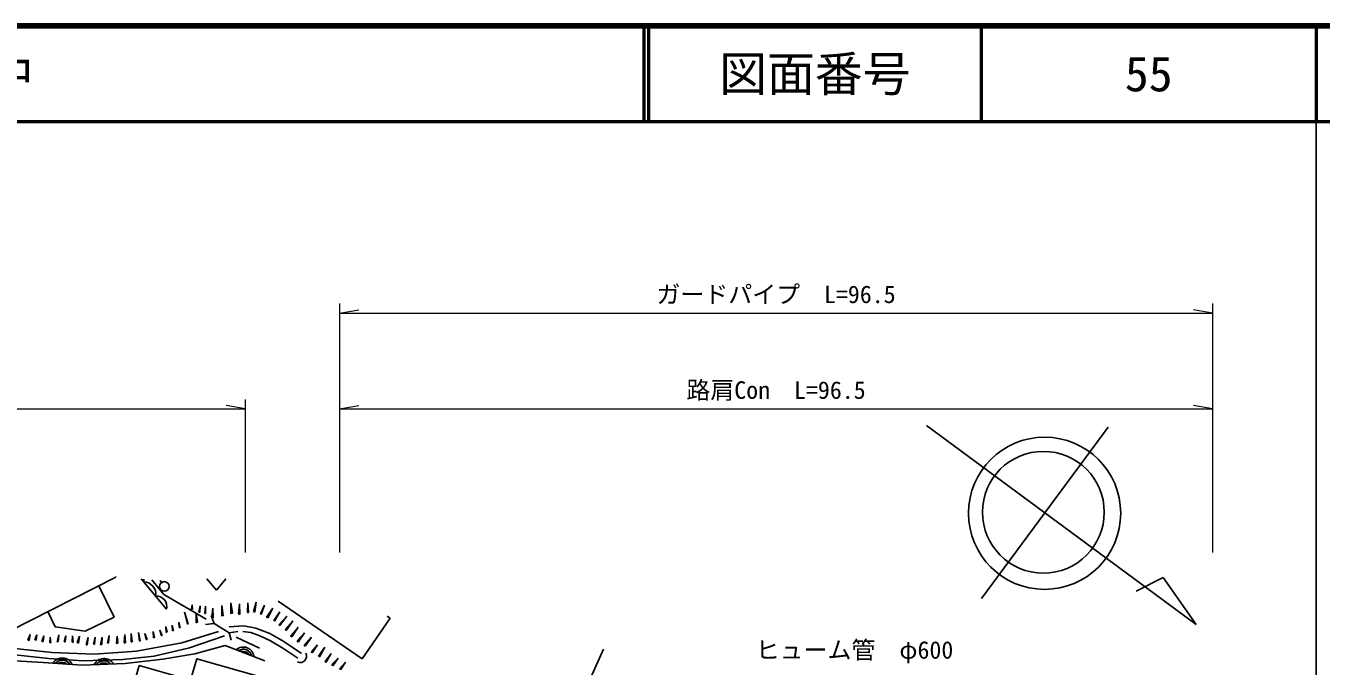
# Model space of a CAD drawing. Units: millimetres, scale not verified. Extents: x 40000 to 680000, y 20000 to 380000.
# Drawn here: x 444226 to 579500, y 313140 to 380000 of the extents above; entities that cross this region are included whole.
import ezdxf
from ezdxf.enums import TextEntityAlignment as Align

# ---------------------------------------------------------------- set-up
doc = ezdxf.new("R2010")
doc.units = ezdxf.units.MM
doc.header["$LTSCALE"] = 1000
for name, color, linetype, lineweight in [('M-BGD', 7, 'Continuous', 25), ('M-BMK-SRVR', 3, 'Continuous', 25), ('M-STR-HTXT', 7, 'Continuous', 13), ('M-TTL', 2, 'Continuous', 140), ('M-TTL-BAND', 7, 'Continuous', 25), ('M-TTL-LINE', 7, 'Continuous', 50)]:
    doc.layers.add(name, color=color, linetype=linetype, lineweight=lineweight)
doc.layers.add('M-TTL-TXT', color=7, linetype='Continuous')
doc.styles.add('ＭＳ ゴシック', font='')
doc.styles.get('ＭＳ ゴシック').set_extended_font_data('MS Gothic')

msp = doc.modelspace()

# ---------------------------------------------------------------- linework, layer by layer
at = {"layer": 'M-BGD'}
for p, q in [((453602, 322438), (442523, 316783)), ((453575, 322491), (453602, 322438)), ((456256, 322259), (458902, 319087)), ((458615, 320626), (457392, 322151)), ((458387, 321862), (458256, 322065)), ((463118, 322263), (464118, 321063)), ((464118, 321063), (465118, 322263)), ((451835, 321536), (453428, 318247)), ((463048, 318048), (458615, 320626)), ((461582, 319532), (461523, 319073)), ((461582, 319532), (461624, 319049)), ((462423, 319428), (462295, 318787)), ((462423, 319428), (462390, 318772)), ((462986, 319397), (462901, 318649)), ((462986, 319397), (462999, 318649)), ((464672, 319460), (464695, 318366)), ((464672, 319460), (464826, 318394)), ((465616, 319734), (465639, 318640)), ((465616, 319734), (465793, 318652)), ((466528, 319638), (466443, 318586)), ((466528, 319638), (466552, 318545)), ((467411, 319751), (467372, 318746)), ((467411, 319751), (467487, 318748)), ((468287, 319818), (468007, 318825)), ((468287, 319818), (468124, 318781)), ((468721, 318587), (469154, 319504)), ((469154, 319504), (468810, 318538)), ((479341, 313897), (470583, 319938)), ((447282, 317225), (446527, 318827)), ((453428, 318247), (450403, 316789)), ((460804, 318764), (461092, 317536)), ((460804, 318764), (461186, 317568)), ((461624, 319049), (461523, 319073)), ((462001, 318680), (462023, 317668)), ((462001, 318680), (462148, 317740)), ((462390, 318772), (462295, 318787)), ((462999, 318649), (462901, 318649)), ((463583, 318416), (463895, 317599)), ((463752, 319190), (463660, 318216)), ((463660, 318216), (463774, 318178)), ((463752, 319190), (463774, 318178)), ((464826, 318394), (464694, 318413)), ((465793, 318652), (465639, 318640)), ((466443, 318586), (466552, 318545)), ((467487, 318748), (467372, 318746)), ((468007, 318825), (468124, 318781)), ((468810, 318538), (468721, 318587)), ((469356, 318250), (470010, 319204)), ((469484, 318197), (469356, 318250)), ((470010, 319204), (469484, 318197)), ((470111, 317905), (470735, 318792)), ((470189, 317819), (470111, 317905)), ((470735, 318792), (470189, 317819)), ((470648, 317451), (471470, 318353)), ((471470, 318353), (470756, 317381)), ((482281, 318148), (479341, 313897)), ((481970, 318366), (482281, 318148)), ((450403, 316789), (447282, 317225)), ((455234, 316553), (455204, 315667)), ((455234, 316553), (455318, 315666)), ((455998, 316643), (456081, 315755)), ((455998, 316643), (456159, 315786)), ((456635, 316550), (456793, 315908)), ((456635, 316550), (456900, 315916)), ((457503, 316764), (457661, 316123)), ((457503, 316764), (457569, 316093)), ((458219, 316888), (458355, 316325)), ((458219, 316888), (458462, 316350)), ((458848, 317265), (458984, 316703)), ((458848, 317265), (458874, 316661)), ((458874, 316661), (458984, 316703)), ((459491, 317422), (459627, 316860)), ((459491, 317422), (459543, 316838)), ((459543, 316838), (459627, 316860)), ((460206, 317736), (460342, 317174)), ((460206, 317736), (460242, 317162)), ((460242, 317162), (460342, 317174)), ((460517, 315557), (464351, 316750)), ((461186, 317568), (461092, 317536)), ((462148, 317740), (462023, 317668)), ((463895, 317599), (462996, 317485)), ((463895, 317599), (465465, 316619)), ((466983, 317343), (465457, 317231)), ((465465, 316619), (466369, 316763)), ((465465, 316619), (465656, 315841)), ((466896, 316739), (467724, 316640)), ((468248, 317112), (466983, 317343)), ((467724, 316640), (468654, 316318)), ((469718, 316545), (468248, 317112)), ((471167, 315712), (469718, 316545)), ((470756, 317381), (470648, 317451)), ((471287, 316964), (472109, 317866)), ((471407, 316848), (471287, 316964)), ((472109, 317866), (471407, 316848)), ((471854, 316294), (472675, 317197)), ((472675, 317197), (471986, 316195)), ((473329, 316604), (472570, 315762)), ((472676, 315650), (473329, 316604)), ((444654, 316438), (444429, 315851)), ((444429, 315851), (444557, 315825)), ((444654, 316438), (444557, 315825)), ((445350, 316421), (445165, 315881)), ((445165, 315881), (445297, 315832)), ((445350, 316421), (445297, 315832)), ((446094, 316290), (445894, 315711)), ((445894, 315711), (446041, 315701)), ((446094, 316290), (446041, 315701)), ((446768, 316155), (446715, 315566)), ((446830, 315591), (446715, 315566)), ((446768, 316155), (446830, 315591)), ((447681, 316407), (447485, 315696)), ((447485, 315696), (447584, 315681)), ((447681, 316407), (447584, 315681)), ((448387, 316318), (448220, 315670)), ((448220, 315670), (448337, 315664)), ((448387, 316318), (448337, 315664)), ((449099, 316284), (449049, 315630)), ((449158, 315644), (449049, 315630)), ((449099, 316284), (449158, 315644)), ((449815, 316281), (449596, 315597)), ((449596, 315597), (449711, 315524)), ((449815, 316281), (449711, 315524)), ((450720, 316121), (450506, 315349)), ((450506, 315349), (450616, 315364)), ((450720, 316121), (450616, 315364)), ((451470, 316156), (451284, 315461)), ((451284, 315461), (451405, 315397)), ((451470, 316156), (451405, 315397)), ((452204, 316148), (452028, 315402)), ((452028, 315402), (452139, 315390)), ((452204, 316148), (452139, 315390)), ((452912, 316329), (452748, 315542)), ((452748, 315542), (452847, 315571)), ((452912, 316329), (452847, 315571)), ((453751, 316259), (453686, 315500)), ((453842, 315525), (453686, 315500)), ((453751, 316259), (453842, 315525)), ((454558, 316448), (454505, 315587)), ((454505, 315587), (454641, 315560)), ((454558, 316448), (454641, 315560)), ((455204, 315667), (455318, 315666)), ((455760, 314715), (460517, 315557)), ((456159, 315786), (456081, 315755)), ((456900, 315916), (456793, 315908)), ((457569, 316093), (457661, 316123)), ((458462, 316350), (458355, 316325)), ((464983, 316294), (461317, 315058)), ((468631, 314998), (466177, 316159)), ((468654, 316318), (469769, 315789)), ((469769, 315789), (471071, 315007)), ((473017, 314447), (471167, 315712)), ((471986, 316195), (471854, 316294)), ((472570, 315762), (472676, 315650)), ((474053, 316171), (473288, 315287)), ((473288, 315287), (473399, 315217)), ((473399, 315217), (474053, 316171)), ((474052, 314613), (474664, 315362)), ((474664, 315362), (474108, 314520)), ((442061, 315080), (446968, 314572)), ((446596, 313937), (442444, 314376)), ((450192, 313675), (446596, 313937)), ((446968, 314572), (451353, 314383)), ((451353, 314383), (455760, 314715)), ((457625, 314188), (454332, 313830)), ((461317, 315058), (457625, 314188)), ((471071, 315007), (472625, 313961)), ((474108, 314520), (474052, 314613)), ((474797, 314161), (475451, 315115)), ((474888, 314118), (474797, 314161)), ((475451, 315115), (474888, 314118)), ((475487, 313614), (476103, 314468)), ((476103, 314468), (475556, 313528)), ((476842, 313982), (476185, 313296)), ((476296, 313181), (476842, 313982)), ((454332, 313830), (450192, 313675)), ((475556, 313528), (475487, 313614)), ((476185, 313296), (476296, 313181)), ((477615, 313539), (476959, 312836)), ((477069, 312739), (477615, 313539))]:
    msp.add_line(p, q, dxfattribs=at)
for points in [[(469184, 313707), (465051, 315290), (461886, 314418), (458510, 313863), (454586, 313418), (450101, 313246), (446027, 313515), (442497, 313740), (437221, 314538), (430910, 315700)], [(461424, 311667), (462064, 313915), (469079, 311919)], [(507308, 303974), (500932, 306837), (504552, 314899)], [(461424, 311667), (456059, 313193), (454501, 307717), (459866, 306190)]]:
    msp.add_lwpolyline(points, dxfattribs=at)
msp.add_circle((458688, 321462), 500, dxfattribs=at)
for centre, radius, start, end in [((455331, 322134), 1201, 350.99176, 4.75392), ((456496, 320651), 1295, 350.59397, 89.07215), ((457865, 319368), 1075, 344.8051, 94.86102), ((448028, 312849), 1133, 24.28852, 148.14355), ((452364, 312799), 1133, 30.27391, 154.12893), ((466927, 314000), 1133, 7.1174, 130.97243), ((466927, 314000), 907, 15.07679, 123.01303), ((466927, 314000), 680, 30.70216, 107.38766), ((472869, 314180), 669, 245.19802, 27.25005), ((448028, 312849), 907, 32.24791, 140.18416), ((448028, 312849), 680, 47.87329, 124.55878), ((452364, 312799), 907, 38.2333, 146.16954), ((452364, 312799), 680, 53.85867, 130.54417)]:
    msp.add_arc(centre, radius, start, end, dxfattribs=at)
at = {"layer": 'M-BMK-SRVR'}
for p, q in [((538284, 338258), (566450, 317481)), ((557254, 338091), (544044, 320183)), ((563005, 322400), (560170, 320960)), ((566450, 317481), (563005, 322400))]:
    msp.add_line(p, q, dxfattribs=at)
for centre, radius in [((550622, 329101), 7948), ((550493, 329208), 6358)]:
    msp.add_circle(centre, radius, dxfattribs=at)
at = {"layer": 'M-STR-HTXT'}
for p, q in [((476982, 351000), (476982, 325000)), ((568161, 351000), (568161, 325000)), ((476982, 350000), (478982, 350350)), ((476982, 350000), (568161, 350000)), ((568161, 350000), (566161, 350350)), ((467138, 341000), (467138, 325000)), ((390974, 340000), (467138, 340000)), ((467138, 340000), (465138, 340350)), ((476982, 340000), (478982, 340350)), ((476982, 340000), (568161, 340000)), ((568161, 340000), (566161, 340350))]:
    msp.add_line(p, q, dxfattribs=at)
at = {"layer": 'M-TTL'}
msp.add_line((680000, 380000), (40000, 380000), dxfattribs=at)
at = {"layer": 'M-TTL-BAND'}
msp.add_line((579000, 20000), (579000, 370000), dxfattribs=at)
at = {"layer": 'M-TTL-LINE'}
for p, q in [((508747, 380000), (508747, 370000)), ((509247, 380000), (509247, 370000)), ((543997, 380000), (543997, 370000)), ((579000, 380000), (579000, 370000)), ((40000, 370000), (680000, 370000))]:
    msp.add_line(p, q, dxfattribs=at)

# ---------------------------------------------------------------- texts
at = {"layer": 'M-STR-HTXT', "style": 'ＭＳ ゴシック'}
for s, p in [('ガードパイプ\u3000L=96.5', (522572, 350500)), ('路肩Con\u3000L=96.5', (522572, 340500))]:
    msp.add_text(s, height=1833, dxfattribs=at).set_placement(p, align=Align.BOTTOM_CENTER)
msp.add_text('ヒューム管\u3000φ600', height=1833, dxfattribs=at).set_placement((520449, 313361), align=Align.BOTTOM_LEFT)
at = {"layer": 'M-TTL-TXT', "style": 'ＭＳ ゴシック'}
msp.add_text('周南市大字鹿野中', height=3666, dxfattribs=at).set_placement((405024, 375000), align=Align.MIDDLE_LEFT)
for s, p in [('図面番号', (526622, 375000)), ('55', (561497, 375000))]:
    msp.add_text(s, height=3666, dxfattribs=at).set_placement(p, align=Align.MIDDLE_CENTER)

doc.saveas('drawing.dxf')
